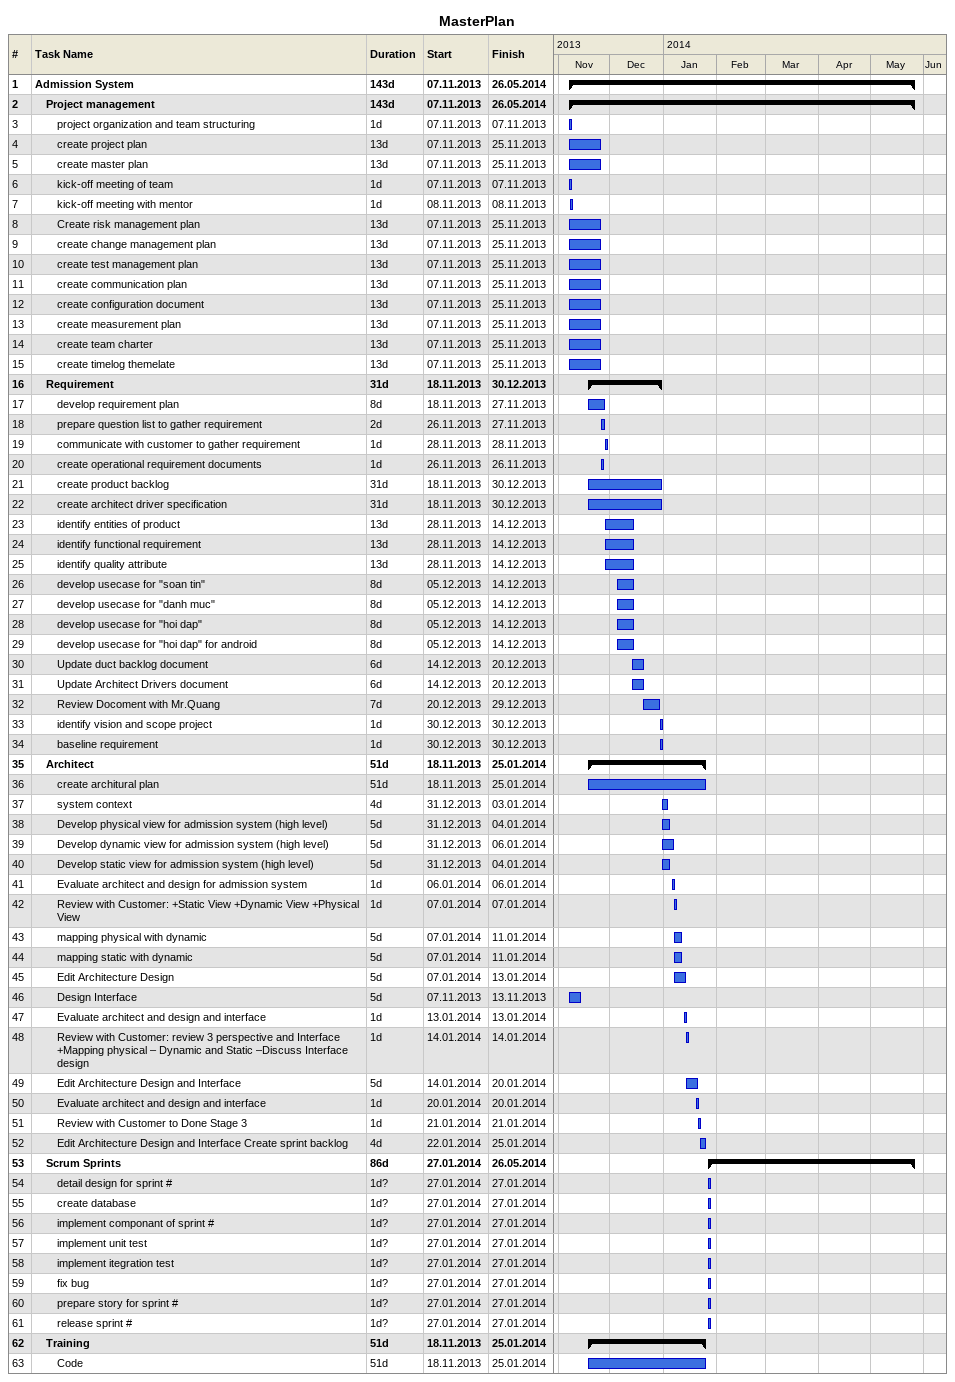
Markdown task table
MasterPlan

| ID | Level | Task | Duration | Start | Finish |
|---|---|---|---|---|---|
| 1 | 1 | **Admission System** | 143d | 2013-11-07 | 2014-05-26 |
| 2 | 2 | **Project management** | 143d | 2013-11-07 | 2014-05-26 |
| 3 | 3 | project organization and team structuring | 1d | 2013-11-07 | 2013-11-07 |
| 4 | 3 | create project plan | 13d | 2013-11-07 | 2013-11-25 |
| 5 | 3 | create master plan | 13d | 2013-11-07 | 2013-11-25 |
| 6 | 3 | kick-off meeting of team | 1d | 2013-11-07 | 2013-11-07 |
| 7 | 3 | kick-off meeting with mentor | 1d | 2013-11-08 | 2013-11-08 |
| 8 | 3 | Create risk management plan | 13d | 2013-11-07 | 2013-11-25 |
| 9 | 3 | create change management plan | 13d | 2013-11-07 | 2013-11-25 |
| 10 | 3 | create test management plan | 13d | 2013-11-07 | 2013-11-25 |
| 11 | 3 | create communication plan | 13d | 2013-11-07 | 2013-11-25 |
| 12 | 3 | create configuration document | 13d | 2013-11-07 | 2013-11-25 |
| 13 | 3 | create measurement plan | 13d | 2013-11-07 | 2013-11-25 |
| 14 | 3 | create team charter | 13d | 2013-11-07 | 2013-11-25 |
| 15 | 3 | create timelog themelate | 13d | 2013-11-07 | 2013-11-25 |
| 16 | 2 | **Requirement** | 31d | 2013-11-18 | 2013-12-30 |
| 17 | 3 | develop requirement plan | 8d | 2013-11-18 | 2013-11-27 |
| 18 | 3 | prepare question list to gather requirement | 2d | 2013-11-26 | 2013-11-27 |
| 19 | 3 | communicate with customer to gather requirement | 1d | 2013-11-28 | 2013-11-28 |
| 20 | 3 | create operational requirement documents | 1d | 2013-11-26 | 2013-11-26 |
| 21 | 3 | create product backlog | 31d | 2013-11-18 | 2013-12-30 |
| 22 | 3 | create architect driver specification | 31d | 2013-11-18 | 2013-12-30 |
| 23 | 3 | identify entities of product | 13d | 2013-11-28 | 2013-12-14 |
| 24 | 3 | identify functional requirement | 13d | 2013-11-28 | 2013-12-14 |
| 25 | 3 | identify quality attribute | 13d | 2013-11-28 | 2013-12-14 |
| 26 | 3 | develop usecase for "soan tin" | 8d | 2013-12-05 | 2013-12-14 |
| 27 | 3 | develop usecase for "danh muc" | 8d | 2013-12-05 | 2013-12-14 |
| 28 | 3 | develop usecase for "hoi dap" | 8d | 2013-12-05 | 2013-12-14 |
| 29 | 3 | develop usecase for "hoi dap" for android | 8d | 2013-12-05 | 2013-12-14 |
| 30 | 3 | Update duct backlog document | 6d | 2013-12-14 | 2013-12-20 |
| 31 | 3 | Update Architect Drivers document | 6d | 2013-12-14 | 2013-12-20 |
| 32 | 3 | Review Docoment with Mr.Quang | 7d | 2013-12-20 | 2013-12-29 |
| 33 | 3 | identify vision and scope project | 1d | 2013-12-30 | 2013-12-30 |
| 34 | 3 | baseline requirement | 1d | 2013-12-30 | 2013-12-30 |
| 35 | 2 | **Architect** | 51d | 2013-11-18 | 2014-01-25 |
| 36 | 3 | create architural plan | 51d | 2013-11-18 | 2014-01-25 |
| 37 | 3 | system context | 4d | 2013-12-31 | 2014-01-03 |
| 38 | 3 | Develop physical view for admission system (high level) | 5d | 2013-12-31 | 2014-01-04 |
| 39 | 3 | Develop dynamic view for admission system (high level) | 5d | 2013-12-31 | 2014-01-06 |
| 40 | 3 | Develop static view for admission system (high level) | 5d | 2013-12-31 | 2014-01-04 |
| 41 | 3 | Evaluate architect and design for admission system | 1d | 2014-01-06 | 2014-01-06 |
| 42 | 3 | Review with Customer: +Static View +Dynamic View +Physical View | 1d | 2014-01-07 | 2014-01-07 |
| 43 | 3 | mapping physical with dynamic | 5d | 2014-01-07 | 2014-01-11 |
| 44 | 3 | mapping static with dynamic | 5d | 2014-01-07 | 2014-01-11 |
| 45 | 3 | Edit Architecture Design | 5d | 2014-01-07 | 2014-01-13 |
| 46 | 3 | Design Interface | 5d | 2013-11-07 | 2013-11-13 |
| 47 | 3 | Evaluate architect and design and interface | 1d | 2014-01-13 | 2014-01-13 |
| 48 | 3 | Review with Customer: review 3 perspective and Interface +Mapping physical – Dynamic and Static –Discuss Interface design | 1d | 2014-01-14 | 2014-01-14 |
| 49 | 3 | Edit Architecture Design and Interface | 5d | 2014-01-14 | 2014-01-20 |
| 50 | 3 | Evaluate architect and design and interface | 1d | 2014-01-20 | 2014-01-20 |
| 51 | 3 | Review with Customer to Done Stage 3 | 1d | 2014-01-21 | 2014-01-21 |
| 52 | 3 | Edit Architecture Design and Interface Create sprint backlog | 4d | 2014-01-22 | 2014-01-25 |
| 53 | 2 | **Scrum Sprints** | 86d | 2014-01-27 | 2014-05-26 |
| 54 | 3 | detail design for sprint # | 1d? | 2014-01-27 | 2014-01-27 |
| 55 | 3 | create database | 1d? | 2014-01-27 | 2014-01-27 |
| 56 | 3 | implement componant of sprint # | 1d? | 2014-01-27 | 2014-01-27 |
| 57 | 3 | implement unit test | 1d? | 2014-01-27 | 2014-01-27 |
| 58 | 3 | implement itegration test | 1d? | 2014-01-27 | 2014-01-27 |
| 59 | 3 | fix bug | 1d? | 2014-01-27 | 2014-01-27 |
| 60 | 3 | prepare story for sprint # | 1d? | 2014-01-27 | 2014-01-27 |
| 61 | 3 | release sprint # | 1d? | 2014-01-27 | 2014-01-27 |
| 62 | 2 | **Training** | 51d | 2013-11-18 | 2014-01-25 |
| 63 | 3 | Code | 51d | 2013-11-18 | 2014-01-25 |
